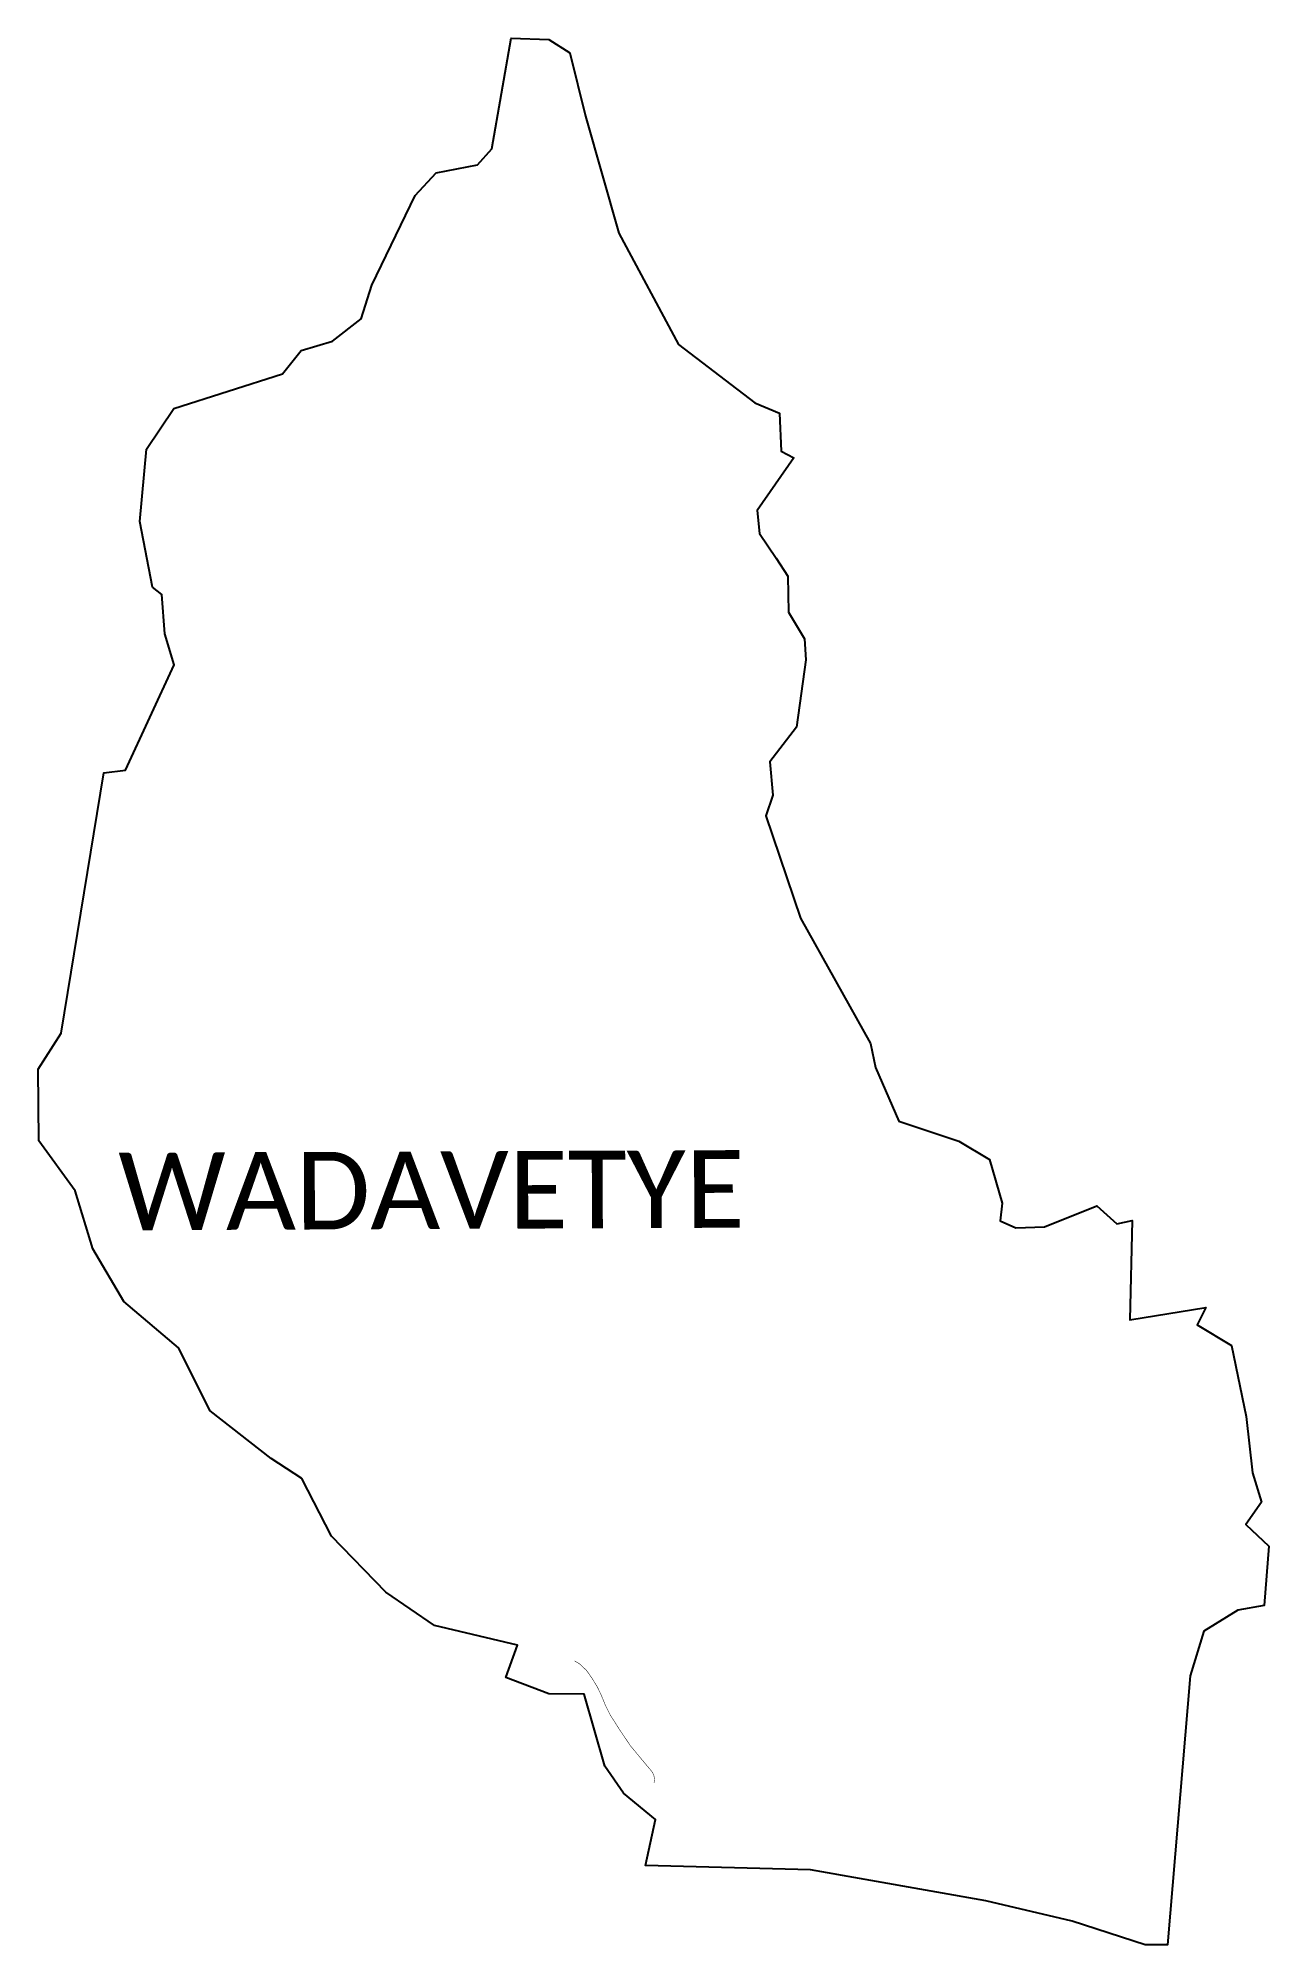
# Model space of a CAD drawing. Header units: metres. Extents: x 320666 to 323141, y 1845427 to 1849262.
import ezdxf

# ---------------------------------------------------------------- set-up
doc = ezdxf.new("R2010")
doc.units = ezdxf.units.M
for name, color, linetype in [('SEAWALL', 170, 'Continuous'), ('village', 3, 'Continuous'), ('VILLAGE NAME', 250, 'Continuous')]:
    doc.layers.add(name, color=color, linetype=linetype)
doc.styles.get("Standard").update_dxf_attribs({"font": 'calibri.ttf'})

msp = doc.modelspace()

# ---------------------------------------------------------------- linework, layer by layer
at = {"layer": 'SEAWALL', "color": 30, "const_width": 1, "flags": 128}
msp.add_lwpolyline([(321744.5, 1845998.2), (321754.4, 1845992.3), (321767.7, 1845979.8), (321773, 1845972.7), (321780.5, 1845961.8), (321790.4, 1845945.5), (321798.4, 1845928.8), (321806.3, 1845909.3), (321816.6, 1845888.8), (321835.9, 1845858.5), (321857.2, 1845827), (321888.5, 1845789.3), (321901, 1845774.4), (321903.8, 1845768.6), (321905.3, 1845759.5), (321904.2, 1845753)], dxfattribs=at)
at = {"layer": 'village', "color": 3, "true_color": 0x00ff00}
msp.add_polyline3d([(323140.5, 1846229, 0), (323130.9, 1846109.9, 0), (323077.9, 1846100.2, 0), (323010, 1846058.3, 0), (322982.1, 1845968.2, 0), (322936.8, 1845427.1, 0), (322892.1, 1845427.4, 0), (322744.7, 1845475.1, 0), (322571.2, 1845515.5, 0), (322219, 1845577.8, 0), (321887.4, 1845586.5, 0), (321907.2, 1845679.4, 0), (321843, 1845732.4, 0), (321805.3, 1845786.5, 0), (321763.5, 1845931.4, 0), (321692.8, 1845932.1, 0), (321606.2, 1845964.9, 0), (321629.7, 1846030.1, 0), (321462.9, 1846069.6, 0), (321365.2, 1846136.5, 0), (321255.5, 1846249.1, 0), (321196.2, 1846365.1, 0), (321134.1, 1846405.1, 0), (321011.9, 1846501.1, 0), (320948.3, 1846627.9, 0), (320838, 1846721.1, 0), (320776.1, 1846826.9, 0), (320740.3, 1846943.7, 0), (320667.5, 1847044, 0), (320665.9, 1847188.4, 0), (320712.3, 1847260.4, 0), (320797.9, 1847783.8, 0), (320841.8, 1847789.5, 0), (320939.1, 1848001.4, 0), (320920.4, 1848063.7, 0), (320914.9, 1848142.8, 0), (320895.5, 1848157.4, 0), (320870.2, 1848289.5, 0), (320884, 1848434.7, 0), (320938.4, 1848517, 0), (321157.1, 1848586.5, 0), (321195, 1848633.3, 0), (321257.5, 1848652.1, 0), (321315.6, 1848697.1, 0), (321336.6, 1848764.5, 0), (321423.8, 1848945, 0), (321465.9, 1848990.6, 0), (321549.3, 1849006.5, 0), (321577.9, 1849038.7, 0), (321616.9, 1849261.6, 0), (321692.7, 1849258.6, 0), (321735.1, 1849232.3, 0), (321766.3, 1849105, 0), (321833.4, 1848869.7, 0), (321953.7, 1848645.2, 0), (322107.2, 1848528.3, 0), (322156.8, 1848507.7, 0), (322160.1, 1848430.8, 0), (322185.3, 1848417.6, 0), (322111.4, 1848311.6, 0), (322116.3, 1848265.2, 0), (322149.6, 1848215.5, 0), (322173, 1848179.5, 0), (322174.5, 1848107.3, 0), (322207, 1848053.8, 0), (322209.7, 1848011.4, 0), (322190.6, 1847875.8, 0), (322137.2, 1847806.3, 0), (322143.4, 1847738.9, 0), (322129.4, 1847697.4, 0), (322198.5, 1847492.1, 0), (322339.3, 1847239.7, 0), (322349.9, 1847191.7, 0), (322396.6, 1847083.8, 0), (322517.3, 1847043.5, 0), (322578.7, 1847006.2, 0), (322604.1, 1846918.4, 0), (322600.4, 1846883.2, 0), (322631.8, 1846869.2, 0), (322689.6, 1846871.4, 0), (322794.7, 1846913.5, 0), (322834.9, 1846877.1, 0), (322865.8, 1846883.6, 0), (322860.9, 1846684.2, 0), (323013.9, 1846708.7, 0), (322996.6, 1846673.7, 0), (323065.7, 1846632.8, 0), (323095, 1846489.8, 0), (323107.5, 1846376.4, 0), (323125.7, 1846317.4, 0), (323094.1, 1846272.5, 0)], close=True, dxfattribs=at)

# ---------------------------------------------------------------- texts
at = {"layer": 'VILLAGE NAME', "insert": (320826.7, 1847020.1), "char_height": 155.989, "attachment_point": 1, "rotation": 0.2435}
msp.add_mtext_dynamic_manual_height_columns('{\\fCalibri|b0|i0|c0|p34;WADAVETYE}', width=1946.695, gutter_width=779.9, heights=[0], dxfattribs=at)

doc.saveas('drawing.dxf')
